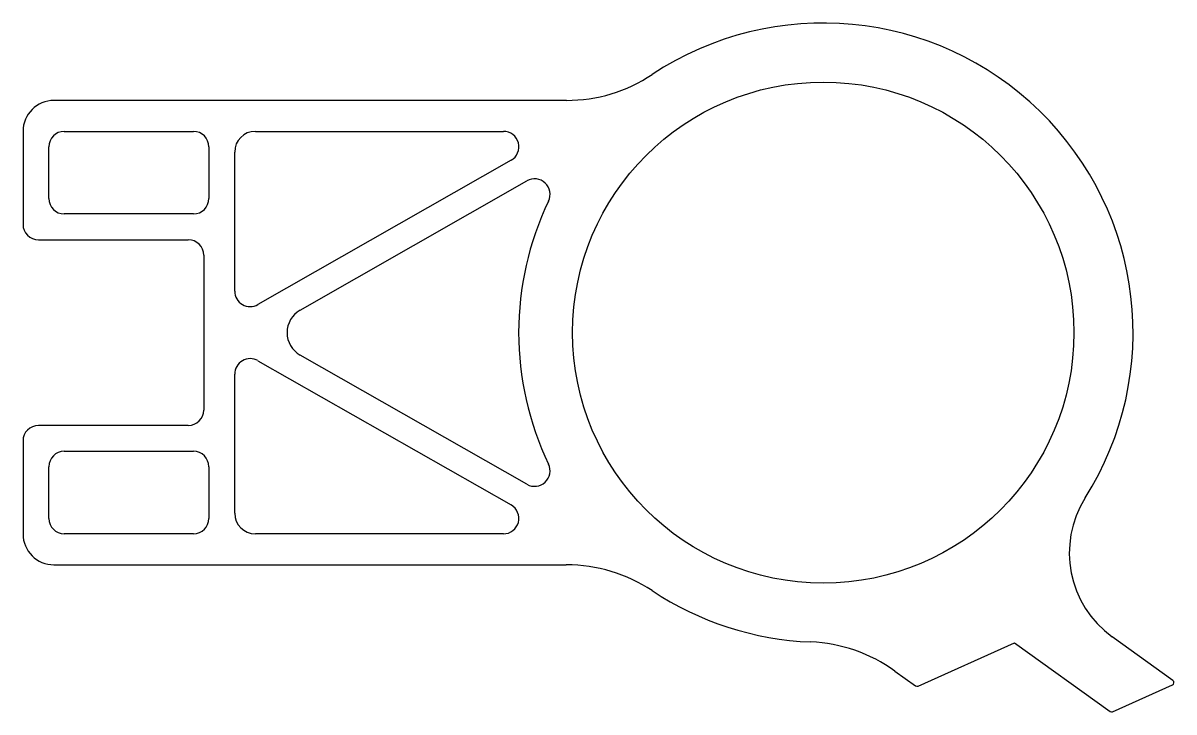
# Model space of a CAD drawing. Extents: x 1976 to 2199, y 1584 to 1717.
import ezdxf

# ---------------------------------------------------------------- set-up
doc = ezdxf.new("R2010")
doc.units = 0
doc.layers.get('0').update_dxf_attribs({"linetype": 'CONTINUOUS'})

msp = doc.modelspace()

# ---------------------------------------------------------------- linework, layer by layer
for p, q in [((2081.52, 1702.13), (1982.27, 1702.13)), ((1976.27, 1696.13), (1976.27, 1678.13)), ((1984.27, 1696.13), (2009.27, 1696.13)), ((2021.27, 1696.13), (2069.31, 1696.13)), ((1981.27, 1683.13), (1981.27, 1693.13)), ((2012.27, 1693.13), (2012.27, 1683.13)), ((2017.27, 1665.17), (2017.27, 1692.13)), ((2070.8, 1690.52), (2021.76, 1662.57)), ((2070.8, 1690.52), (2070.8, 1690.52)), ((2029.94, 1661.47), (2073.87, 1686.52)), ((2009.27, 1680.13), (1984.27, 1680.13)), ((1979.27, 1675.13), (2008.27, 1675.13)), ((2011.27, 1672.13), (2011.27, 1642.13)), ((2073.87, 1627.74), (2029.95, 1652.78)), ((2021.76, 1651.69), (2070.8, 1623.74)), ((2017.27, 1622.13), (2017.27, 1649.09)), ((2008.27, 1639.13), (1979.27, 1639.13)), ((1976.27, 1636.13), (1976.27, 1618.13)), ((1984.27, 1634.13), (2009.27, 1634.13)), ((1981.27, 1621.13), (1981.27, 1631.13)), ((2012.27, 1631.13), (2012.27, 1621.13)), ((2009.27, 1618.13), (1984.27, 1618.13)), ((2069.31, 1618.13), (2021.27, 1618.13)), ((1982.27, 1612.13), (2081.5, 1612.13)), ((2149.62, 1588.63), (2168.32, 1597.04)), ((2168.32, 1597.04), (2186.82, 1583.7)), ((2198.99, 1589.72), (2187.24, 1598.19)), ((2145.15, 1591.55), (2149.13, 1588.68)), ((2187.31, 1583.65), (2198.9, 1588.86))]:
    msp.add_line(p, q)
msp.add_circle((2131.27, 1657.13), 48.55)
for centre, radius, start, end in [((2131.27, 1657.13), 60, 327.7446, 123.5413), ((2081.52, 1732.13), 30, 270, 303.5893), ((1982.27, 1696.13), 6, 90, 180), ((1984.27, 1693.13), 3, 90, 180), ((2009.27, 1693.13), 3, 0, 90), ((2021.27, 1692.13), 4, 90, 180), ((2069.31, 1693.13), 3, 299.6893, 90), ((2075.36, 1683.92), 3, 334.2279, 119.6893), ((1984.27, 1683.13), 3, 180, 270), ((2009.27, 1683.13), 3, 270, 0), ((2131.27, 1657.13), 59, 154.4131, 205.588), ((1979.27, 1678.13), 3, 180, 270), ((2008.27, 1672.13), 3, 0, 90), ((2020.27, 1665.17), 3, 180, 299.6893), ((2032.41, 1657.13), 5, 119.6893, 240.4365), ((2020.27, 1649.09), 3, 60.3107, 180), ((2008.27, 1642.13), 3, 270, 0), ((1979.27, 1636.13), 3, 90, 180), ((1984.27, 1631.13), 3, 90, 180), ((2009.27, 1631.13), 3, 0, 90), ((2075.36, 1630.34), 3, 240.3107, 25.7515), ((2198.92, 1614.42), 20, 147.7102, 234.2723), ((2069.31, 1621.13), 3, 270, 60.3107), ((1984.27, 1621.13), 3, 180, 270), ((2009.27, 1621.13), 3, 270, 360), ((2021.27, 1622.13), 4, 180, 270), ((1982.27, 1618.13), 6, 180, 270), ((2081.52, 1582.13), 30, 56.4107, 90.0409), ((2131.27, 1657.13), 60, 236.4587, 267.6728), ((2127.62, 1567.2), 30, 54.2372, 87.6728), ((2198.69, 1589.32), 0.5, 294.2139, 54.2139), ((2149.42, 1589.09), 0.5, 234.2139, 294.214), ((2187.11, 1584.11), 0.5, 234.6425, 294.2139)]:
    msp.add_arc(centre, radius, start, end)

doc.saveas('drawing.dxf')
